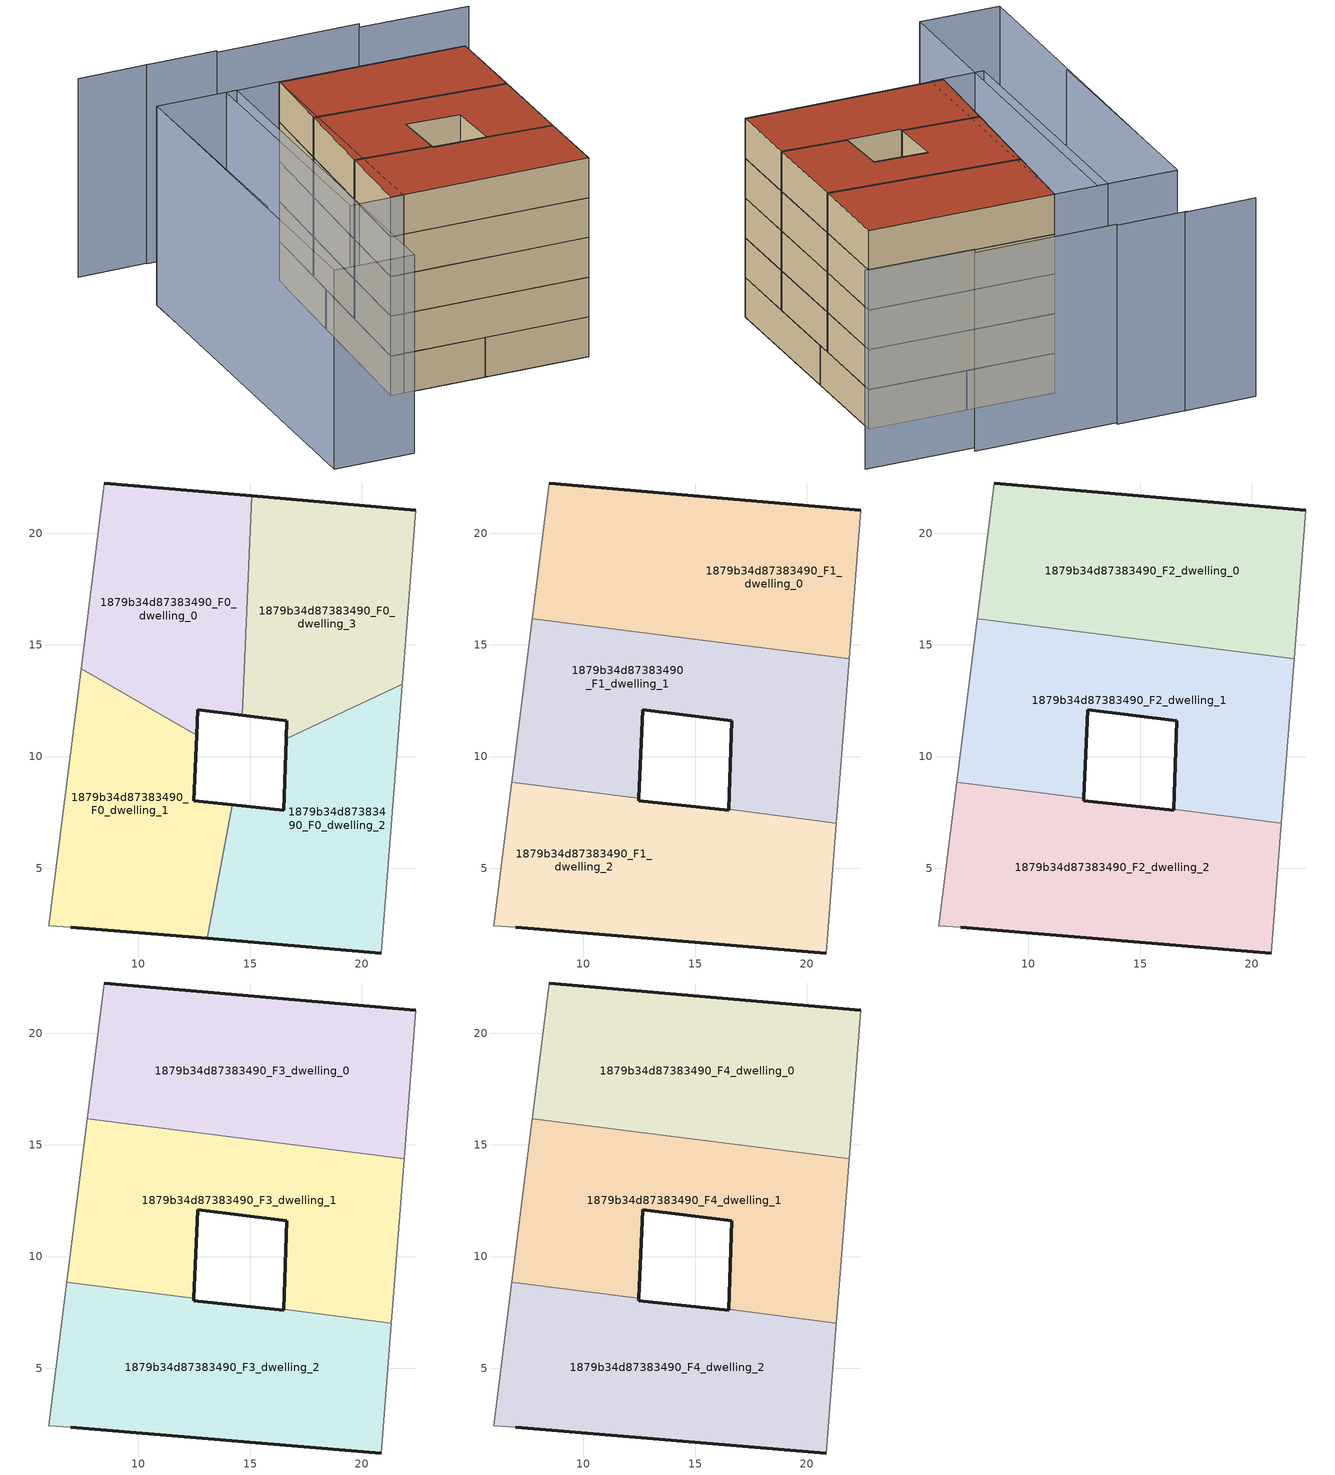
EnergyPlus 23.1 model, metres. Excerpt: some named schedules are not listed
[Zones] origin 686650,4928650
1879b34d87383490_F0_dwelling_0
 floor ground (EU_floor_Construction): 14.66,11.85 15.08,21.67 8.48,22.24 7.43,13.92 12.61,10.95 12.66,12.1 z0
 wall outside (EU_wall_Construction): 14.66,11.85 12.66,12.1 12.61,10.95 / 8.48,22.24 15.08,21.67 z0:3
 wall adiabatic (EU_wall_Construction): 7.43,13.92 8.48,22.24 z0:3
 wall to 1879b34d87383490_F0_dwelling_3 (EU_wall_Construction): 15.08,21.67 14.66,11.85 z0:3
 wall to 1879b34d87383490_F0_dwelling_1 (EU_wall_Construction): 12.61,10.95 7.43,13.92 z0:3
1879b34d87383490_F0_dwelling_1
 floor ground (EU_floor_Construction): 13.08,1.85 14.2,7.83 12.48,8.01 12.61,10.95 7.43,13.92 5.99,2.43 6.97,2.36 z0
 wall outside (EU_wall_Construction): 12.61,10.95 12.48,8.01 14.2,7.83 / 13.08,1.85 6.97,2.36 z0:3
 wall adiabatic (EU_wall_Construction): 6.97,2.36 5.99,2.43 7.43,13.92 z0:3
 wall to 1879b34d87383490_F0_dwelling_2 (EU_wall_Construction): 14.2,7.83 13.08,1.85 z0:3
1879b34d87383490_F0_dwelling_2
 floor ground (EU_floor_Construction): 20.87,1.2 21.81,13.24 16.62,10.79 16.51,7.59 14.2,7.83 13.08,1.85 z0
 wall outside (EU_wall_Construction): 14.2,7.83 16.51,7.59 16.62,10.79 / 20.87,1.2 13.08,1.85 z0:3
 wall adiabatic (EU_wall_Construction): 21.81,13.24 20.87,1.2 z0:3
 wall to 1879b34d87383490_F0_dwelling_3 (EU_wall_Construction): 16.62,10.79 21.81,13.24 z0:3
1879b34d87383490_F0_dwelling_3
 floor ground (EU_floor_Construction): 21.81,13.24 22.42,21.03 15.08,21.67 14.66,11.85 16.65,11.59 16.62,10.79 z0
 wall outside (EU_wall_Construction): 16.62,10.79 16.65,11.59 14.66,11.85 / 15.08,21.67 22.42,21.03 z0:3
 wall adiabatic (EU_wall_Construction): 22.42,21.03 21.81,13.24 z0:3
1879b34d87383490_F1_dwelling_0
 floor to 1879b34d87383490_F0_dwelling_0 (EU_floor_Construction): 14.81,15.27 15.08,21.67 8.48,22.24 7.72,16.16 z3
 floor to 1879b34d87383490_F0_dwelling_3 (EU_floor_Construction): 21.9,14.37 22.42,21.03 15.08,21.67 14.81,15.27 z3
 wall outside (EU_wall_Construction): 8.48,22.24 22.42,21.03 z3:6
 wall adiabatic (EU_wall_Construction): 22.42,21.03 21.9,14.37 / 7.71,16.16 8.48,22.24 z3:6
 wall to 1879b34d87383490_F1_dwelling_1 (EU_wall_Construction): 21.9,14.37 7.71,16.16 z3:6
1879b34d87383490_F1_dwelling_1
 floor to 1879b34d87383490_F0_dwelling_0 (EU_floor_Construction): 14.66,11.85 14.81,15.27 7.72,16.16 7.43,13.92 12.61,10.95 12.66,12.1 z3
 floor to 1879b34d87383490_F0_dwelling_3 (EU_floor_Construction): 21.81,13.24 21.9,14.37 14.81,15.27 14.66,11.85 16.65,11.59 16.62,10.79 z3
 floor to 1879b34d87383490_F0_dwelling_1 (EU_floor_Construction): 12.49,8.14 12.61,10.95 7.43,13.92 6.8,8.86 z3
 floor to 1879b34d87383490_F0_dwelling_2 (EU_floor_Construction): 21.32,7.02 21.81,13.24 16.62,10.79 16.51,7.63 z3
 wall outside (EU_wall_Construction): 16.51,7.63 16.65,11.59 12.66,12.1 12.49,8.14 z3:6
 wall adiabatic (EU_wall_Construction): 6.8,8.86 7.71,16.16 / 21.9,14.37 21.32,7.02 z3:6
 wall to 1879b34d87383490_F1_dwelling_2 (EU_wall_Construction): 12.49,8.14 6.8,8.86 / 21.32,7.02 16.51,7.63 z3:6
1879b34d87383490_F1_dwelling_2
 floor to 1879b34d87383490_F0_dwelling_1 (EU_floor_Construction): 13.08,1.85 14.2,7.83 12.48,8.01 12.49,8.14 6.8,8.86 5.99,2.43 6.97,2.36 z3
 floor to 1879b34d87383490_F0_dwelling_2 (EU_floor_Construction): 20.87,1.2 21.32,7.02 16.51,7.63 16.51,7.59 14.2,7.83 13.08,1.85 z3
 wall outside (EU_wall_Construction): 12.49,8.14 12.48,8.01 16.51,7.59 16.51,7.63 / 20.87,1.2 6.97,2.36 z3:6
 wall adiabatic (EU_wall_Construction): 21.32,7.02 20.87,1.2 / 6.97,2.36 5.99,2.43 6.8,8.86 z3:6
1879b34d87383490_F2_dwelling_0
 floor to 1879b34d87383490_F1_dwelling_0 (EU_floor_Construction): 21.9,14.37 22.42,21.03 8.48,22.24 7.71,16.16 z6
 wall outside (EU_wall_Construction): 8.48,22.24 22.42,21.03 z6:9
 wall adiabatic (EU_wall_Construction): 22.42,21.03 21.9,14.37 / 7.71,16.16 8.48,22.24 z6:9
 wall to 1879b34d87383490_F2_dwelling_1 (EU_wall_Construction): 21.9,14.37 7.71,16.16 z6:9
1879b34d87383490_F2_dwelling_1
 floor to 1879b34d87383490_F1_dwelling_1 (EU_floor_Construction): 21.32,7.02 21.9,14.37 7.71,16.16 6.8,8.86 12.49,8.14 12.66,12.1 16.65,11.59 16.51,7.63 z6
 wall outside (EU_wall_Construction): 16.51,7.63 16.65,11.59 12.66,12.1 12.49,8.14 z6:9
 wall adiabatic (EU_wall_Construction): 6.8,8.86 7.71,16.16 / 21.9,14.37 21.32,7.02 z6:9
 wall to 1879b34d87383490_F2_dwelling_2 (EU_wall_Construction): 12.49,8.14 6.8,8.86 / 21.32,7.02 16.51,7.63 z6:9
1879b34d87383490_F2_dwelling_2
 floor to 1879b34d87383490_F1_dwelling_2 (EU_floor_Construction): 20.87,1.2 21.32,7.02 16.51,7.63 16.51,7.59 12.48,8.01 12.49,8.14 6.8,8.86 5.99,2.43 6.97,2.36 z6
 wall outside (EU_wall_Construction): 12.49,8.14 12.48,8.01 16.51,7.59 16.51,7.63 / 20.87,1.2 6.97,2.36 z6:9
 wall adiabatic (EU_wall_Construction): 21.32,7.02 20.87,1.2 / 6.97,2.36 5.99,2.43 6.8,8.86 z6:9
1879b34d87383490_F3_dwelling_0
 floor to 1879b34d87383490_F2_dwelling_0 (EU_floor_Construction): 21.9,14.37 22.42,21.03 8.48,22.24 7.71,16.16 z9
 wall outside (EU_wall_Construction): 8.48,22.24 22.42,21.03 z9:12
 wall adiabatic (EU_wall_Construction): 22.42,21.03 21.9,14.37 / 7.71,16.16 8.48,22.24 z9:12
 wall to 1879b34d87383490_F3_dwelling_1 (EU_wall_Construction): 21.9,14.37 7.71,16.16 z9:12
1879b34d87383490_F3_dwelling_1
 floor to 1879b34d87383490_F2_dwelling_1 (EU_floor_Construction): 21.32,7.02 21.9,14.37 7.71,16.16 6.8,8.86 12.49,8.14 12.66,12.1 16.65,11.59 16.51,7.63 z9
 wall outside (EU_wall_Construction): 16.51,7.63 16.65,11.59 12.66,12.1 12.49,8.14 z9:12
 wall adiabatic (EU_wall_Construction): 6.8,8.86 7.71,16.16 / 21.9,14.37 21.32,7.02 z9:12
 wall to 1879b34d87383490_F3_dwelling_2 (EU_wall_Construction): 12.49,8.14 6.8,8.86 / 21.32,7.02 16.51,7.63 z9:12
1879b34d87383490_F3_dwelling_2
 floor to 1879b34d87383490_F2_dwelling_2 (EU_floor_Construction): 20.87,1.2 21.32,7.02 16.51,7.63 16.51,7.59 12.48,8.01 12.49,8.14 6.8,8.86 5.99,2.43 6.97,2.36 z9
 wall outside (EU_wall_Construction): 12.49,8.14 12.48,8.01 16.51,7.59 16.51,7.63 / 20.87,1.2 6.97,2.36 z9:12
 wall adiabatic (EU_wall_Construction): 21.32,7.02 20.87,1.2 / 6.97,2.36 5.99,2.43 6.8,8.86 z9:12
1879b34d87383490_F4_dwelling_0
 floor to 1879b34d87383490_F3_dwelling_0 (EU_floor_Construction): 21.9,14.37 22.42,21.03 8.48,22.24 7.71,16.16 z12
 wall outside (EU_wall_Construction): 8.48,22.24 22.42,21.03 z12:15
 wall adiabatic (EU_wall_Construction): 22.42,21.03 21.9,14.37 / 7.71,16.16 8.48,22.24 z12:15
 wall to 1879b34d87383490_F4_dwelling_1 (EU_wall_Construction): 21.9,14.37 7.71,16.16 z12:15
 roof outside (EU_roof_Construction): 22.42,21.03 21.9,14.37 7.71,16.16 8.48,22.24 z15
1879b34d87383490_F4_dwelling_1
 floor to 1879b34d87383490_F3_dwelling_1 (EU_floor_Construction): 21.32,7.02 21.9,14.37 7.71,16.16 6.8,8.86 12.49,8.14 12.66,12.1 16.65,11.59 16.51,7.63 z12
 wall outside (EU_wall_Construction): 16.51,7.63 16.65,11.59 12.66,12.1 12.49,8.14 z12:15
 wall adiabatic (EU_wall_Construction): 6.8,8.86 7.71,16.16 / 21.9,14.37 21.32,7.02 z12:15
 wall to 1879b34d87383490_F4_dwelling_2 (EU_wall_Construction): 12.49,8.14 6.8,8.86 / 21.32,7.02 16.51,7.63 z12:15
 roof outside (EU_roof_Construction): 21.9,14.37 21.32,7.02 16.51,7.63 16.65,11.59 12.66,12.1 12.49,8.14 6.8,8.86 7.71,16.16 z15
1879b34d87383490_F4_dwelling_2
 floor to 1879b34d87383490_F3_dwelling_2 (EU_floor_Construction): 20.87,1.2 21.32,7.02 16.51,7.63 16.51,7.59 12.48,8.01 12.49,8.14 6.8,8.86 5.99,2.43 6.97,2.36 z12
 wall outside (EU_wall_Construction): 12.49,8.14 12.48,8.01 16.51,7.59 16.51,7.63 / 20.87,1.2 6.97,2.36 z12:15
 wall adiabatic (EU_wall_Construction): 21.32,7.02 20.87,1.2 / 6.97,2.36 5.99,2.43 6.8,8.86 z12:15
 roof outside (EU_roof_Construction): 21.32,7.02 20.87,1.2 6.97,2.36 5.99,2.43 6.8,8.86 12.49,8.14 12.48,8.01 16.51,7.59 16.51,7.63 z15
shading: 25.77,26.42 17.56,27.16 / -0.69,22.97 -2.08,5.29 / 7.23,28.66 1.98,29.07 / 2.15,29.13 -3.18,29.51 / 17.88,27.67 7.17,28.49 / -3.13,-5.85 -0.69,23 / -0.69,23 5.3,22.49 / 5.3,22.49 2.87,-6.35 / 2.87,-6.35 -3.13,-5.85 / 4.5,22.56 8.48,22.24 / 8.48,22.24 6.9,2.32 / 6.9,2.32 2.92,2.63 / 2.92,2.63 4.5,22.56 z0:15
[Building]
EU S2 Campaign: North Axis=0; Terrain=City; Solar Distribution=FullExterior
[Site:Location]
Bologna: Latitude=44.5; Longitude=11.25; Time Zone=1; Elevation=37
[SizingPeriod:WeatherFileDays]
AnnualSizingPeriod: Begin Month=1; Begin Day of Month=1; End Month=12; End Day of Month=31; Day of Week for Start Day=Monday; Use Weather File Daylight Saving Period=No; Use Weather File Rain and Snow Indicators=No
[MATERIAL]
EU_InternalMass_Material: Roughness=MediumRough; Thickness=0.1; Conductivity=1; Density=1800; Specific Heat=900; Thermal Absorptance=0.9; Solar Absorptance=0.7; Visible Absorptance=0.7
[MATERIAL:NOMASS] Roughness=MediumRough; Thermal Absorptance=0.9; Solar Absorptance=0.7; Visible Absorptance=0.7
Name | Thermal Resistance
EU_wall_NoMass | 0.905828
EU_roof_NoMass | 0.37593
EU_floor_NoMass | 0.67114
[CONSTRUCTION]
EU_wall_Construction: EU_wall_NoMass
EU_roof_Construction: EU_roof_NoMass
EU_floor_Construction: EU_floor_NoMass
EU_InternalMass_Construction: EU_InternalMass_Material
[ZONE] Type=1; Multiplier=1; Ceiling Height=autocalculate; Floor Area=autocalculate; Part of Total Floor Area=Yes
Name | Volume
1879b34d87383490_F0_dwelling_0 | 203.759
1879b34d87383490_F1_dwelling_0 | 271.671
1879b34d87383490_F2_dwelling_0; 1879b34d87383490_F3_dwelling_0; 1879b34d87383490_F4_dwelling_0; 1879b34d87383490_F2_dwelling_1; 1879b34d87383490_F3_dwelling_1; 1879b34d87383490_F4_dwelling_1 | 271.677
1879b34d87383490_F0_dwelling_1 | 203.752
1879b34d87383490_F1_dwelling_1 | 271.668
1879b34d87383490_F0_dwelling_2 | 203.766
1879b34d87383490_F1_dwelling_2 | 271.684
1879b34d87383490_F2_dwelling_2; 1879b34d87383490_F3_dwelling_2; 1879b34d87383490_F4_dwelling_2 | 271.687
1879b34d87383490_F0_dwelling_3 | 203.763
[INTERNALMASS] Construction=EU_InternalMass_Construction
Name | Zone or ZoneList | Surface Area
1879b34d87383490_F0_dwelling_0_EU_InternalMass | 1879b34d87383490_F0_dwelling_0 | 67.9196
1879b34d87383490_F0_dwelling_1_EU_InternalMass | 1879b34d87383490_F0_dwelling_1 | 67.9176
1879b34d87383490_F0_dwelling_2_EU_InternalMass | 1879b34d87383490_F0_dwelling_2 | 67.9221
1879b34d87383490_F0_dwelling_3_EU_InternalMass | 1879b34d87383490_F0_dwelling_3 | 67.9207
1879b34d87383490_F1_dwelling_0_EU_InternalMass | 1879b34d87383490_F1_dwelling_0 | 90.5592
1879b34d87383490_F1_dwelling_1_EU_InternalMass | 1879b34d87383490_F1_dwelling_1 | 90.5588
1879b34d87383490_F1_dwelling_2_EU_InternalMass | 1879b34d87383490_F1_dwelling_2 | 90.5626
1879b34d87383490_F2_dwelling_0_EU_InternalMass | 1879b34d87383490_F2_dwelling_0 | 90.5592
1879b34d87383490_F2_dwelling_1_EU_InternalMass | 1879b34d87383490_F2_dwelling_1 | 90.5588
1879b34d87383490_F2_dwelling_2_EU_InternalMass | 1879b34d87383490_F2_dwelling_2 | 90.5626
1879b34d87383490_F3_dwelling_0_EU_InternalMass | 1879b34d87383490_F3_dwelling_0 | 90.5592
1879b34d87383490_F3_dwelling_1_EU_InternalMass | 1879b34d87383490_F3_dwelling_1 | 90.5588
1879b34d87383490_F3_dwelling_2_EU_InternalMass | 1879b34d87383490_F3_dwelling_2 | 90.5626
1879b34d87383490_F4_dwelling_0_EU_InternalMass | 1879b34d87383490_F4_dwelling_0 | 90.5592
1879b34d87383490_F4_dwelling_1_EU_InternalMass | 1879b34d87383490_F4_dwelling_1 | 90.5588
1879b34d87383490_F4_dwelling_2_EU_InternalMass | 1879b34d87383490_F4_dwelling_2 | 90.5626
[OTHEREQUIPMENT] Fuel Type=Electricity; Design Level Calculation Method=Watts/Area; Power per Zone Floor Area=1; Fraction Latent=0; Fraction Radiant=0; Fraction Lost=0; Carbon Dioxide Generation Rate=0; EndUse Subcategory=EU_Step8_InternalGains
Name | Zone or ZoneList or Space or SpaceList | Schedule
EU_Step8_InternalGain_1879b34d87383490_F0_dwelling_0_f000 | 1879b34d87383490_F0_dwelling_0 | EU_Step8_GainSchedule_1879b34d87383490_F0_dwelling_0_f000
EU_Step8_InternalGain_1879b34d87383490_F0_dwelling_1_f000 | 1879b34d87383490_F0_dwelling_1 | EU_Step8_GainSchedule_1879b34d87383490_F0_dwelling_1_f000
EU_Step8_InternalGain_1879b34d87383490_F0_dwelling_2_f000 | 1879b34d87383490_F0_dwelling_2 | EU_Step8_GainSchedule_1879b34d87383490_F0_dwelling_2_f000
EU_Step8_InternalGain_1879b34d87383490_F0_dwelling_3_f000 | 1879b34d87383490_F0_dwelling_3 | EU_Step8_GainSchedule_1879b34d87383490_F0_dwelling_3_f000
EU_Step8_InternalGain_1879b34d87383490_F1_dwelling_0_f000 | 1879b34d87383490_F1_dwelling_0 | EU_Step8_GainSchedule_1879b34d87383490_F1_dwelling_0_f000
EU_Step8_InternalGain_1879b34d87383490_F1_dwelling_1_f000 | 1879b34d87383490_F1_dwelling_1 | EU_Step8_GainSchedule_1879b34d87383490_F1_dwelling_1_f000
EU_Step8_InternalGain_1879b34d87383490_F1_dwelling_2_f000 | 1879b34d87383490_F1_dwelling_2 | EU_Step8_GainSchedule_1879b34d87383490_F1_dwelling_2_f000
EU_Step8_InternalGain_1879b34d87383490_F2_dwelling_0_f000 | 1879b34d87383490_F2_dwelling_0 | EU_Step8_GainSchedule_1879b34d87383490_F2_dwelling_0_f000
EU_Step8_InternalGain_1879b34d87383490_F2_dwelling_1_f000 | 1879b34d87383490_F2_dwelling_1 | EU_Step8_GainSchedule_1879b34d87383490_F2_dwelling_1_f000
EU_Step8_InternalGain_1879b34d87383490_F2_dwelling_2_f000 | 1879b34d87383490_F2_dwelling_2 | EU_Step8_GainSchedule_1879b34d87383490_F2_dwelling_2_f000
EU_Step8_InternalGain_1879b34d87383490_F3_dwelling_0_f000 | 1879b34d87383490_F3_dwelling_0 | EU_Step8_GainSchedule_1879b34d87383490_F3_dwelling_0_f000
EU_Step8_InternalGain_1879b34d87383490_F3_dwelling_1_f000 | 1879b34d87383490_F3_dwelling_1 | EU_Step8_GainSchedule_1879b34d87383490_F3_dwelling_1_f000
EU_Step8_InternalGain_1879b34d87383490_F3_dwelling_2_f000 | 1879b34d87383490_F3_dwelling_2 | EU_Step8_GainSchedule_1879b34d87383490_F3_dwelling_2_f000
EU_Step8_InternalGain_1879b34d87383490_F4_dwelling_0_f000 | 1879b34d87383490_F4_dwelling_0 | EU_Step8_GainSchedule_1879b34d87383490_F4_dwelling_0_f000
EU_Step8_InternalGain_1879b34d87383490_F4_dwelling_1_f000 | 1879b34d87383490_F4_dwelling_1 | EU_Step8_GainSchedule_1879b34d87383490_F4_dwelling_1_f000
EU_Step8_InternalGain_1879b34d87383490_F4_dwelling_2_f000 | 1879b34d87383490_F4_dwelling_2 | EU_Step8_GainSchedule_1879b34d87383490_F4_dwelling_2_f000
[ZONEVENTILATION:DESIGNFLOWRATE] Schedule=EU_AlwaysOn; Design Flow Rate Calculation Method=AirChanges/Hour; Air Changes per Hour=0.73129; Ventilation Type=Natural; Fan Pressure Rise=0; Fan Total Efficiency=1; Constant Term Coefficient=1; Temperature Term Coefficient=0; Velocity Term Coefficient=0; Velocity Squared Term Coefficient=0; Minimum Indoor Temperature=-100; Maximum Indoor Temperature=100; Delta Temperature=-100; Minimum Outdoor Temperature=-100; Maximum Outdoor Temperature=100; Maximum Wind Speed=40
Name | Zone or ZoneList or Space or SpaceList
EU_ConstantAir_1879b34d87383490_F0_dwelling_0 | 1879b34d87383490_F0_dwelling_0
EU_ConstantAir_1879b34d87383490_F0_dwelling_1 | 1879b34d87383490_F0_dwelling_1
EU_ConstantAir_1879b34d87383490_F0_dwelling_2 | 1879b34d87383490_F0_dwelling_2
EU_ConstantAir_1879b34d87383490_F0_dwelling_3 | 1879b34d87383490_F0_dwelling_3
EU_ConstantAir_1879b34d87383490_F1_dwelling_0 | 1879b34d87383490_F1_dwelling_0
EU_ConstantAir_1879b34d87383490_F1_dwelling_1 | 1879b34d87383490_F1_dwelling_1
EU_ConstantAir_1879b34d87383490_F1_dwelling_2 | 1879b34d87383490_F1_dwelling_2
EU_ConstantAir_1879b34d87383490_F2_dwelling_0 | 1879b34d87383490_F2_dwelling_0
EU_ConstantAir_1879b34d87383490_F2_dwelling_1 | 1879b34d87383490_F2_dwelling_1
EU_ConstantAir_1879b34d87383490_F2_dwelling_2 | 1879b34d87383490_F2_dwelling_2
EU_ConstantAir_1879b34d87383490_F3_dwelling_0 | 1879b34d87383490_F3_dwelling_0
EU_ConstantAir_1879b34d87383490_F3_dwelling_1 | 1879b34d87383490_F3_dwelling_1
EU_ConstantAir_1879b34d87383490_F3_dwelling_2 | 1879b34d87383490_F3_dwelling_2
EU_ConstantAir_1879b34d87383490_F4_dwelling_0 | 1879b34d87383490_F4_dwelling_0
EU_ConstantAir_1879b34d87383490_F4_dwelling_1 | 1879b34d87383490_F4_dwelling_1
EU_ConstantAir_1879b34d87383490_F4_dwelling_2 | 1879b34d87383490_F4_dwelling_2
[HVACTEMPLATE:THERMOSTAT] Constant Heating Setpoint=20; Constant Cooling Setpoint=50
EU_HeatOnly_1879b34d87383490_F0_dwelling_0; EU_HeatOnly_1879b34d87383490_F0_dwelling_1; EU_HeatOnly_1879b34d87383490_F0_dwelling_2; EU_HeatOnly_1879b34d87383490_F0_dwelling_3; EU_HeatOnly_1879b34d87383490_F1_dwelling_0; EU_HeatOnly_1879b34d87383490_F1_dwelling_1; EU_HeatOnly_1879b34d87383490_F1_dwelling_2; EU_HeatOnly_1879b34d87383490_F2_dwelling_0; EU_HeatOnly_1879b34d87383490_F2_dwelling_1; EU_HeatOnly_1879b34d87383490_F2_dwelling_2; EU_HeatOnly_1879b34d87383490_F3_dwelling_0; EU_HeatOnly_1879b34d87383490_F3_dwelling_1; EU_HeatOnly_1879b34d87383490_F3_dwelling_2; EU_HeatOnly_1879b34d87383490_F4_dwelling_0; EU_HeatOnly_1879b34d87383490_F4_dwelling_1; EU_HeatOnly_1879b34d87383490_F4_dwelling_2
